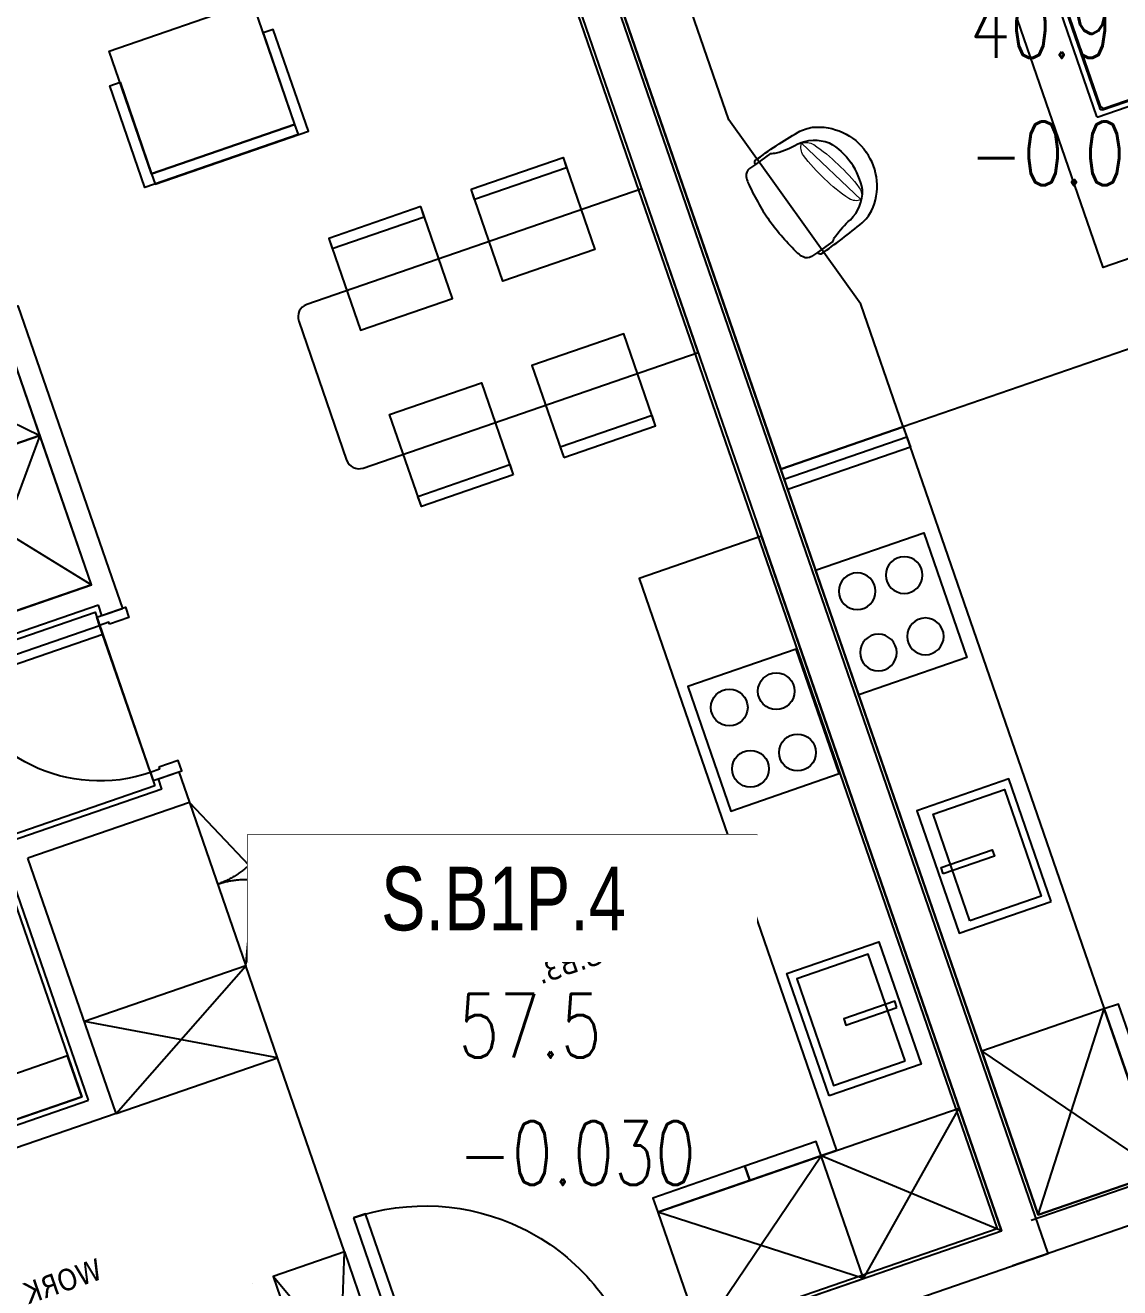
# Model space of a CAD drawing. Header units: millimetres. Extents: x -361702973 to 361248309, y -356458554 to 356543577.
# Drawn here: x -90389 to -85325, y 39050 to 44891 of the extents above; entities that cross this region are included whole.
import ezdxf
from ezdxf.enums import TextEntityAlignment as Align
from ezdxf.xclip import XClip

# ---------------------------------------------------------------- set-up
doc = ezdxf.new("R2010")
doc.units = ezdxf.units.MM
doc.header["$LTSCALE"] = 100
doc.header["$MEASUREMENT"] = 0
doc.header["$XCLIPFRAME"] = 0
doc.set_wipeout_variables(frame=1)
doc.linetypes.add('ACAD_ISO03W100', pattern=[30, 12, -18])
doc.linetypes.add('SKYVILLA 3-F2$0$17-23F MEA_1BR (Type-2)$0$DOTX2', pattern=[12.7, 0, -12.7])
for name, color, linetype in [('1VinaPVC-Text', 9, 'Continuous'), ('A-_FURN----_E-_N', 251, 'Continuous'), ('A-_SANIEQPT_E-_N', 251, 'Continuous'), ('A-ANNO-ROOM', 50, 'Continuous'), ('A-WALL-FNSH', 11, 'Continuous'), ('dien tich thong thuy', 3, 'Continuous'), ('IDEA - dim', 251, 'Continuous'), ('KT-Net manh', 139, 'Continuous'), ('KT-Tuong', 1, 'Continuous')]:
    doc.layers.add(name, color=color, linetype=linetype)
for name, color, linetype, lineweight in [('A- NOI THAT', 3, 'Continuous', 9), ('KT-Chuviet', 255, 'Continuous', 15), ('KT-Net thay', 7, 'Continuous', 15), ('KT-Net truc', 18, 'Continuous', 15)]:
    doc.layers.add(name, color=color, linetype=linetype, lineweight=lineweight)
doc.styles.add('220126_HDN_HBA typical plan$0$211210_HDN_HBA_TYPICAL PLAN CORE OPT 1$0$HBA-Text', font='GOTHIC.TTF')
doc.styles.add('font unicode ccu', font='arial.ttf')
doc.styles.add('ROMANS', font='ROMANS.SHX')
doc.styles.add('Tahoma', font='tahoma.ttf')

# ---------------------------------------------------------------- blocks, each defined once
blk = doc.blocks.new('17-23F MEA_1BR (Type-2)$0$1X-LAMP1')
at = {"color": 0, "linetype": 'ByBlock', "lineweight": -2}
for p, q in [((0.03333333350902346, -0.0577350272233404), (-0.5900208757140597, 1.021946134262932)), ((0.03333333350902346, -0.0577350272233404), (-0.5900208757140597, 1.021946134262932)), ((0.03333333350902346, 0.0577350272233404), (-0.5900208757141566, -1.021946134263029)), ((0.03333333350902346, 0.0577350272233404), (-0.5900208757141566, -1.021946134263029)), ((-0.06666666701804692, 0), (1.180041751428119, 0)), ((-0.06666666701804692, 0), (1.180041751428119, 0))]:
    blk.add_line(p, q, dxfattribs=at)
at = {"color": 0, "linetype": 'ByBlock', "lineweight": -2, "const_width": 0.03333333333333333}
for points in [[(-0.4809644977131393, 0.8330549466758385), (-0.5824066106765531, 1.00875784035549)], [(-0.4809644977131393, 0.8330549466758385), (-0.5824066106765531, 1.00875784035549)], [(0.9619289954262786, 0), (1.164813221353009, 0)], [(0.9619289954262786, 0), (1.164813221353009, 0)], [(-0.4809644977130423, -0.8330549466761296), (-0.5824066106764562, -1.008757840355781)], [(-0.4809644977130423, -0.8330549466761296), (-0.5824066106764562, -1.008757840355781)]]:
    blk.add_lwpolyline(points, dxfattribs=at)
at = {"color": 0, "linetype": 'ByBlock', "lineweight": -2}
for radius in [1, 0.8666666666666667, 0.8666666666666667, 0.3666666666666667, 0.3666666666666667]:
    blk.add_circle((0, 0), radius, dxfattribs=at)
blk = doc.blocks.new('17-23F MEA_1BR (Type-2)$0$IFF-TABLE LAMP')
blk.add_line((40.000000018219, 192.484417756903), (40.0000000197324, 207.484417756903))
at = {"ltscale": 10}
blk.add_lwpolyline([(1.900480128824711e-08, 299.9922088806343), (3.800960257649422e-08, 99.99220888063428)], dxfattribs=at)
blk.add_lwpolyline([(1.827720552682877e-08, 192.4844177606865), (1.967418938875198e-08, 207.4844177607156), (260.0000000197906, 207.4844177360355), (260.0000000183354, 192.4844177360355)], close=True)
blk.add_circle((240.0000000190921, 199.9844177378982), 150.3620897276269)
at = {"layer": 'A- NOI THAT'}
blk.add_line((220.0000000182772, 192.4844177397608), (220.0000000196742, 207.4844177397899), dxfattribs=at)
at = {"ltscale": 10, "xscale": 150.0000000000582, "yscale": 150.0000000000582, "zscale": 1068.863950547171, "rotation": 359.9999999945528}
blk.add_blockref('17-23F MEA_1BR (Type-2)$0$1X-LAMP1', (240.0000000190921, 199.9844177378982), dxfattribs=at)
blk = doc.blocks.new('bk')
at = {"layer": 'IDEA - dim'}
blk.add_lwpolyline([(-0.0002675037831068039, -1377.500088232278), (49.99973246827722, -1377.500088232278), (49.99973246827722, 1812.499911767722), (-0.0002675037831068039, 1812.499911767722), (-0.02712895162403584, 1577.500073593284), (0.0002675037831068039, 1377.500088232337)], close=True, dxfattribs=at)
blk.add_lwpolyline([(49.99973249621689, -1337.500088473607), (64.9997324962169, -1337.500088473607), (64.99942849576473, 1783.275878090877), (49.99942846782506, 1783.275878090877)], dxfattribs=at)
for centre in [(339.9996877703816, 1487.597338693915), (339.9996877703816, -1052.500088209519)]:
    blk.add_circle(centre, 225, dxfattribs=at)
blk.add_blockref('17-23F MEA_1BR (Type-2)$0$IFF-TABLE LAMP', (99.99968774989247, 1287.612920955988), dxfattribs=at)
at = {"layer": 'IDEA - dim', "xscale": -1, "rotation": 180}
blk.add_blockref('17-23F MEA_1BR (Type-2)$0$IFF-TABLE LAMP', (99.99968774989247, -852.5156704715919), dxfattribs=at)
blk.add_wipeout([(2294.9927706439044, 1812.499911767722), (688.0012429019376, 1812.4999117677266), (688.0012429019379, -1377.5000882322693), (2294.992770643901, -1377.5000882322781)]).dxf.layer = 'IDEA - dim'
at = {"layer": 'IDEA - dim'}
blk.add_lwpolyline([(688.0012429021299, -1377.500088232162), (2294.992770643905, -1377.500088232162), (2294.992770643905, 1812.499911767722), (688.0012429021299, 1812.499911767722)], close=True, dxfattribs=at)
blk.add_wipeout([(2089.9927706438775, 1147.4999117677091), (2091.9910419872776, 1147.083241522198), (2093.528304549841, 1146.0354456736611), (2094.706365021883, 1144.167853025652), (2094.992770643896, 1142.4999117677187), (2094.9927706439044, -707.5000882322773), (2094.589172713081, -709.4681044970649), (2093.528304549837, -711.035622138211), (2091.9009560955064, -712.1216494708956), (2089.992770643904, -712.5000882322781), (64.9927706439039, -712.5000882322777), (64.99277064390344, -701.0793375772756), (64.99277064390344, -697.9310051431256), (64.9927706439039, -687.500088232277), (64.9927706439039, -680.5649314507604), (64.9927706439039, -670.3520584522034), (64.9927706439039, -662.5000882322773), (64.9927706439039, 1109.4022618851604), (64.99277064390344, 1116.6055294068224), (64.9927706439039, 1122.4999117677226), (64.9927706439039, 1128.4480348523368), (64.99277064390344, 1131.378109884231), (64.99277064390344, 1135.8747761278257), (64.9927706439039, 1141.999817293764), (64.9927706439039, 1147.4999117677226)]).dxf.layer = 'IDEA - dim'
for p, q in [((64.9927706439048, 1122.499911767722), (2059.992770643905, 1122.499911767722)), ((2069.992770643905, 1112.499911767722), (2069.992770643905, -677.5000882322784)), ((2059.992770643905, -687.5000882322784), (64.9927706439048, -687.5000882322784))]:
    blk.add_line(p, q, dxfattribs=at)
for points in [[(64.9927706439048, 1147.499911767722), (64.9927706439048, -712.5000882322784), (2089.992770643905, -712.5000882322784, 0.414213562373095), (2094.992770643905, -707.5000882322784), (2094.992770643905, 1142.499911767722, 0.414213562373095), (2089.992770643905, 1147.499911767722)], [(2064.992770643905, 1097.499911767722), (2064.992770643905, -662.5000882322784, -0.414213562373095), (2044.992770643905, -682.5000882322784), (84.9927706439048, -682.5000882322784, -0.414213562373095), (64.9927706439048, -662.5000882322784), (64.9927706439048, 1097.499911767722, -0.414213562373095), (84.9927706439048, 1117.499911767722), (2044.992770643905, 1117.499911767722, -0.414213562373095)]]:
    blk.add_lwpolyline(points, format="xyb", close=True, dxfattribs=at)
blk.add_lwpolyline([(953.7718744687736, 1117.499911767722), (666.7421166915447, -682.5000882322784), (953.7718744687736, -682.5000882322784), (953.7718744687736, 1117.499911767722)], dxfattribs=at)
for points in [[(130.5189307499677, 1020.231518037966, 0.0322267518500584), (117.5159490872175, 280.8010041856323, 0.6954102038374376), (134.8152468968183, 263.1623008393799, -0.06819172719823166), (318.2687705401331, 282.2858964790939)], [(328.4593590069562, 994.6956141073024, -0.1947777689282308), (148.3541835118085, 1037.328105219058, 0.695410203837745), (130.5189307499677, 1020.231518037966, -0.06869920635669718), (143.8733113575727, 927.151387460879)], [(537.5575337726623, 578.9210044868523, -0.02440708241230374), (574.8644917774945, 1003.142975099734, 0.682043984117207), (557.806493120268, 1020.778861292056, -0.01911888479107355), (351.0600977707654, 998.8431818563258)], [(359.6018241010606, 327.3320662273909, 0.03738852551350155), (362.1997381653637, 794.6251031684806, -0.6954102038374376), (375.8936223126948, 809.2183097908855, 0.212902074484743), (666.1287974137813, 818.2535849704291, -0.682043984117207), (680.682247037068, 804.7193091672962, 0.003833100174621584), (664.060634912923, 387.5748876007856)], [(537.5575337726623, 578.9210044868523, 0.03780406069757473), (560.3477269653231, 279.5233349141199, -0.682043984117207), (543.2897283080965, 261.8874487217981, 0.0153884113997309), (377.4013947639614, 275.936111175688, 0.0153884113997309)], [(662.7616236191243, 455.9914424225572, 0.1283367273639134), (681.1566764432937, 297.7767282337882, -0.682043984117207), (667.6581487227231, 283.1901158848777, 0.01651551347398293), (473.3836847953498, 299.4327982485411)], [(453.8603144548833, 302.6394694916089, 0.2943066146886709), (365.752360695973, 260.9987377833459, -0.695410203837745), (351.0036096442491, 274.5249526196276, 0.06869920635669718), (360.1544475667179, 350.1409014732926)], [(351.6931289527565, 277.1956480066874, 0.001401209682945915), (336.543332958594, 277.8231281575281)], [(130.5189307499677, -585.2316945025232, -0.0322267518500584), (117.5159490872175, 154.1988193498109, -0.6954102038374376), (134.8152468968183, 171.8375226960634, 0.06819172719823166), (318.2687705401331, 152.7139270563493)], [(351.6931289527565, 157.8041755287559, -0.001401209682945915), (336.543332958594, 157.1766953779152)], [(453.8603144548833, 132.3603540438344, -0.2943066146886709), (365.752360695973, 174.0010857520974, 0.695410203837745), (351.0036096442491, 160.4748709158157, -0.06869920635669718), (360.1544475685805, 84.85892206215067)], [(537.5575337726623, -143.921180951409, -0.03780406069757473), (560.3477269653231, 155.4764886213234, 0.682043984117207), (543.2897283080965, 173.1123748136451, -0.0153884113997309), (377.4013947639614, 159.0637123597553, -0.0153884113997309)], [(662.7616236191243, -20.99161888711387, -0.1283367273639134), (681.1566764432937, 137.2230953016551, 0.682043984117207), (667.6581487227231, 151.8097076505655, -0.01651551347398293), (473.3836847953498, 135.5670252869022)], [(359.6018241010606, 107.6677573080524, -0.03738852551350155), (362.1997381653637, -359.6252796330373, 0.6954102038374376), (375.8936223126948, -374.2184862554423, -0.212902074484743), (666.1287974137813, -383.2537614349858, 0.682043984117207), (680.682247037068, -369.7194856318529, -0.003833100174621584), (664.060634912923, 47.4249359346577)], [(537.5575337726623, -143.921180951409, 0.02440708241230374), (574.8644917774945, -568.1431515642907, -0.682043984117207), (557.806493120268, -585.7790377566125, 0.01911888479107355), (351.0600977707654, -563.8433583208825)], [(328.4593590069562, -559.6957905718591, 0.1947777689282308), (148.3541835118085, -602.3282816836145, -0.695410203837745), (130.5189307499677, -585.2316945025232, 0.06869920635669718), (143.8733113575727, -492.1515639254358)]]:
    blk.add_lwpolyline(points, format="xyb", dxfattribs=at)
for centre, radius, start, end in [((2059.992770643905, 1112.499911767722), 10, 0, 90), ((-1855.893261833116, 412.1197588521754), 2090.50573884574, 9.449345545667013, 17.06146431403828), ((332.4132648278028, 949.5874807912624), 44.79447967226619, 89.52383022854765, 188.1184555516923), ((359.1095205117017, 926.2340710241115), 73.05392663059416, 96.32596095485857, 166.521431934691), ((327.8923669625074, 957.256370790652), 37.44353618289027, 82.49582310884288, 89.13236035296606), ((2378.285411672667, 392.4501631337916), 1926.589560454453, 161.7731380905047, 168.2986577211647), ((293.389007082209, 941.4593048116076), 118.9285875093396, 227.918371660803, 277.1736100548109), ((-292.2060054279864, 496.0503682396375), 729.9684376083363, 347.776876654984, 24.55315643301806), ((1225.348830725998, 478.9245533357025), 649.21508015164, 149.2584259575628, 194.8124501654718), ((484.2919548079371, 602.2568904169602), 176.3869226037691, 357.8390457640604, 7.866675228716556), ((448.8585773725063, 520.9046236272552), 216.5311150494259, 327.0324244446084, 2.612978378356665), ((602.2806173525751, 457.1927433388191), 61.04320968946892, 297.5596185857169, 351.5320563729027), ((216.5345083046705, 194.2081220292603), 118.9285875093396, 63.63493232034747, 137.0816283558015), ((317.8965000156313, 327.0788292225916), 44.79447967226619, 171.8815444483077, 270.4761697714524), ((344.5927556995302, 350.4322389897425), 73.05392663059416, 193.478568065309, 263.6740390451414), ((457.8234593626112, 339.1117546694586), 36.68697397074765, 173.4173087237131, 272.2454878465561), ((478.6044039670378, 358.3762840105919), 59.17423787444497, 194.7429581683624, 264.9384292148029), ((216.5345083046705, 240.791701506183), 118.9285875093396, 222.9183716441985, 296.3650676796526), ((317.8965000156313, 107.9209943128517), 44.79447967226619, 89.52383022854765, 188.1184555516923), ((344.5927556995302, 84.56758454570081), 73.05392663059416, 96.32596095485857, 166.521431934691), ((457.8234593626112, 95.88806886598468), 36.68697397074765, 87.75451215344394, 186.5826912762869), ((478.6044039670378, 76.62353952485137), 59.17423787444497, 95.06157078519713, 165.2570418316376), ((1225.348830725998, -43.92472980025923), 649.21508015164, 165.1875498345282, 210.7415740424371), ((-292.2060054279864, -61.05054470419418), 729.9684376083363, 335.446843566982, 12.22312334501602), ((602.2806173525751, -22.19291980337584), 61.04320968946892, 8.46794362709735, 62.44038141428312), ((448.8585773725063, -85.90480009181192), 216.5311150494259, 357.3870216216433, 32.96757555539167), ((484.2919548079371, -167.2570668815169), 176.3869226037691, 352.1333247712835, 2.160954235939574), ((-1855.893261833116, 22.88006468326785), 2090.50573884574, 342.9385356859617, 350.550654454333), ((2378.285411672667, 42.54966040165164), 1926.589560454453, 191.7013422788353, 198.2268619094953), ((293.389007082209, -506.4594812761643), 118.9285875093396, 82.82638994518913, 132.081628339197), ((332.4132648278028, -514.5876572558191), 44.79447967226619, 171.8815444483077, 270.4761697714524), ((359.1095205117017, -491.2342474886682), 73.05392663059416, 193.478568065309, 263.6740390451414), ((327.8923669625074, -522.2565472552087), 37.44353618289027, 270.8676396470339, 277.5041768911571), ((2059.992770643905, -677.5000882322784), 10, 270, 0)]:
    blk.add_arc(centre, radius, start, end, dxfattribs=at)
blk = doc.blocks.new('*U147')
at = {"ltscale": 5}
blk.add_lwpolyline([(305, -530), (305, -1.13686837721616e-13), (-305, 0), (-305, -530)], close=True, dxfattribs=at)
for centre in [(-150, -150), (150, -150.0000000000001), (-150, -380), (150, -380)]:
    blk.add_circle(centre, 85, dxfattribs=at)
blk = doc.blocks.new('*U148')
at = {"ltscale": 5}
for points in [[(-300, -450), (300, -450), (300, 0), (-300, 0)], [(-15, -20), (15, -20), (15, -270), (-15, -270)], [(-261, -65), (261, -65), (261, -415), (-261, -415)]]:
    blk.add_lwpolyline(points, close=True, dxfattribs=at)
blk = doc.blocks.new('SKYVILLA 3-F2$0$17-23F MEA_1BR (Type-2)$0$LC725X700')
at = {"linetype": 'SKYVILLA 3-F2$0$17-23F MEA_1BR (Type-2)$0$DOTX2'}
blk.add_wipeout([(-329.20857255398005, 128.5645001668454), (-334.2245521306031, 129.26215030932508), (-339.89530097965326, 131.5417837476416), (-344.79364018798515, 135.28634096913447), (-347.82351372642734, 139.06634735810803), (-349.23150877941225, 141.61240036999516), (-349.61655128873826, 169.77591467076854), (-349.72852495235566, 212.72405177168548), (-349.1561350775155, 261.67997752988595), (-347.69072592780867, 314.8061003665207), (-345.0855721182015, 372.81562358149677), (-342.544110737741, 414.80194563286204), (-338.13726942279027, 465.02011369307), (-329.63293918434647, 501.49654842681775), (-316.77454489858064, 536.2342969251185), (-292.9598737674096, 575.7165818394278), (-273.66116191363835, 600.2618389864219), (-247.91144219916896, 627.2464977576165), (-215.89339867590752, 654.1242089157604), (-180.67445450551168, 677.2543463991606), (-155.19068662042264, 690.5896267177595), (-126.13042591042176, 702.8052026018704), (-72.22658312869316, 718.0513448768179), (-29.92357276272378, 723.9144001932436), (2.9103830456733704e-11, 724.9999999999854), (33.625624178515864, 723.5728183392057), (65.55440985447785, 719.2557832245802), (103.7628667238605, 710.1388726710429), (142.4099128996313, 696.186351260083), (169.77451466220373, 683.0960188488825), (212.1898601953726, 656.5980412062636), (240.03365024256345, 634.1651681908843), (273.9408329308935, 599.545123918535), (300.0356082161161, 564.9930578262865), (312.39088808736415, 545.0013043080689), (324.8370892388193, 515.1470517472335), (332.2716066313442, 490.9312822305801), (337.2932158916374, 468.0171532656532), (339.199745322956, 455.8579605907289), (342.6692504865641, 407.9843941243889), (344.759483454749, 372.8370049029036), (346.58817977613944, 334.76250027591595), (347.89857910324645, 298.8487837667344), (349.1282923014951, 243.71554549681605), (349.4308251121838, 199.72261204590905), (349.3007066360733, 170.6986023447971), (348.90713248490647, 141.60205363796558), (346.5994959351374, 137.75192190798407), (343.189878986057, 134.08388337241195), (338.5161125051818, 130.96800657335552), (333.7633519498486, 129.21766744722845), (330.643786208806, 128.67635896494903), (328.8843137752265, 128.56832908981596), (328.4935816753132, 85.09977185027674), (327.87845889995515, 77.68459562481439), (325.90614630113123, 69.63308428472374), (322.92311946344853, 62.57588599709561), (319.125602848173, 56.37358938640682), (313.51677157937957, 49.8281734300399), (307.36744008718233, 44.69269932800671), (300.48446710295684, 40.60906147886999), (289.64543875830714, 35.70718470281281), (280.79841195027984, 32.27938993522548), (273.88769531266007, 29.93993530757143), (267.5487804991135, 28.044269106467254), (253.722788905754, 25.253064251606702), (239.62565421065665, 22.801601491839392), (221.61845525997342, 19.852815152786206), (181.337293893288, 13.99302190580056), (132.77756318161846, 8.269766041179537), (95.7066983813711, 4.87827266145905), (44.54826131106529, 1.5776135550113395), (-9.31983463880897, 0.22817791800480336), (-62.2537695964711, 2.524596062488854), (-51.24567781224323, 1.9067451778100803), (-95.27347505239595, 4.821065734155127), (-142.4115997843037, 9.25609272212023), (-189.183664974189, 15.011280046179309), (-222.84172299160855, 19.995597521177842), (-255.40167513552296, 25.495329638171825), (-283.1280886404711, 33.01301643460465), (-300.80875762333744, 40.60906147886999), (-312.06995317807014, 48.172411585532245), (-321.1327565407846, 58.87601391026692), (-325.1830128954025, 66.7943995083915), (-327.40656700784166, 73.71147331979591), (-328.81787219570833, 85.09977185027674)], dxfattribs=at)
at = {"color": 251, "linetype": 'ByBlock', "lineweight": 5, "true_color": 0x636466}
blk.add_line((220.3552918270871, 531.5958836431964), (-271.4988140640125, 433.1982285997365), dxfattribs=at)
at = {"color": 0, "linetype": 'ByBlock', "lineweight": -2}
for points in [[(-329.2086583281343, 128.5748468989623, -0.283451554995944), (-349.2315087794414, 141.6124003700097, -0.02447139489988224), (-339.5241216174763, 455.8683073228458, -0.07882240082438097), (-312.7152643819427, 545.0116510401131, -0.2702044043972536), (0, 725, -0.2703701762830269)], [(328.8842820335558, 128.5645001668599, 0.283451554995944), (348.9071324848628, 141.6020536379656, 0.02447139489988224), (339.1997453228978, 455.8579605907435, 0.07882240082438097), (312.3908880873641, 545.0013043080689, 0.2699373523451659), (0, 725, 0.2703701762830269)], [(-330.1621452602049, 243.5917460632627, 0.05672445241523998), (-311.65090554575, 274.6802046659868, 0.04932282282785588), (-281.9319089231722, 408.0370610062382, -0.21221269650396), (-176.1367818103536, 572.707509554748, -0.1131663125640652), (0, 611.9221293181763)], [(329.8378547397515, 243.5917460632627, -0.05672445241523998), (311.3266150252966, 274.6802046659868, -0.04932282282785588), (281.6076184027188, 408.0370610062382, 0.21221269650396), (175.8124912899002, 572.707509554748, 0.112973591019298), (0, 611.9221293181763)], [(-329.2085725540092, 128.5645001668599), (-328.8178721957447, 85.09977185027674, 0.2840791517365884), (-300.8087576234248, 40.60906147886999, 0.04961714147745996), (-264.7823236373006, 27.20450006233295, 0.04038689887932552), (0, 0, 0.05404043549341667)], [(328.8843137752192, 128.5683290897869), (328.4935816752914, 85.09977185027674, -0.2840791517365884), (300.4844671029714, 40.60906147886999, -0.04961714147745996), (264.4580331168472, 27.20450006233295, -0.04032763858299612), (0, 0, -0.05404043549341667)]]:
    blk.add_lwpolyline(points, format="xyb", dxfattribs=at)
at = {"color": 251, "linetype": 'ByBlock', "lineweight": 5, "true_color": 0x636466}
blk.add_lwpolyline([(220.3552918270943, 531.5958836431964, -0.2288388626395793), (171.5240227929753, 474.8293897758704, -0.04270394762528701), (-13.76404251324129, 423.3745634145453, -0.04270394762528701), (-204.5870028848658, 399.5866653186968, -0.2288388626395793), (-271.4988140640125, 433.1982285997365, -0.2288388626395793), (-222.6675450299153, 489.9647224670625, -0.04270394762528701), (-37.37947972367692, 541.4195488283876, -0.04270394762528701), (153.4434806479258, 565.2074469242361, -0.2288388626395793)], format="xyb", close=True, dxfattribs=at)
at = {"color": 0, "linetype": 'ByBlock', "lineweight": -2}
for points in [[(-330.1621452602049, 243.5917460632627), (-329.2085725540092, 128.5645001668599)], [(329.8378547397515, 243.5917460632627), (328.8842820335558, 128.5645001668599)]]:
    blk.add_lwpolyline(points, dxfattribs=at)
blk = doc.blocks.new('stdo')
at = {"layer": 'A-_FURN----_E-_N', "linetype": 'Continuous'}
for points in [[(3535.000000000007, -10165), (3465, -10165), (3464.999999999993, -9715), (3534.999999999985, -9715)], [(4135.000000000015, -10515.00000000001), (3534.999999999964, -10514.99999999999), (3534.999999999985, -9715), (4135.000000000015, -9715)]]:
    blk.add_lwpolyline(points, close=True, dxfattribs=at)
at = {"layer": 'A-WALL-FNSH', "color": 5}
blk.add_line((4134.999999999978, -6914.999999999942), (3535, -6914.999999999971), dxfattribs=at)
at = {"layer": 'IDEA - dim'}
blk.add_line((3535.000000000015, -6864.999999999884), (4134.999999999978, -6864.999999999869), dxfattribs=at)
for points in [[(3535.000000000015, -6864.999999999884), (3534.999999999985, -9715)], [(3534.999999999985, -9715), (4135.000000000015, -9715)]]:
    blk.add_lwpolyline(points, dxfattribs=at)
blk.add_lwpolyline([(4134.999999999978, -6864.999999999869), (3535.000000000015, -6864.999999999884), (3534.999999999985, -6964.999999999898), (4134.999999999956, -6964.999999999884)], close=True, dxfattribs=at)
at = {"layer": 'KT-Net manh', "linetype": 'ACAD_ISO03W100', "ltscale": 4}
for p, q in [((2400.000000003092, -6864.99999999674), (3535.000000000015, -6864.999999999884)), ((4135.000000000015, -10515.00000000001), (3534.999999999985, -9715)), ((4135.000000000015, -9715), (3534.999999999964, -10514.99999999999))]:
    blk.add_line(p, q, dxfattribs=at)
at = {"layer": 'KT-Tuong'}
for points in [[(3434.999999999978, -10530.00000000001), (4174.998918157566, -10529.99999999998)], [(3434.999999999942, -10699.99999999997), (4324.99891828074, -10699.99999999999)]]:
    blk.add_lwpolyline(points, dxfattribs=at)
at = {"layer": 'A-_SANIEQPT_E-_N', "linetype": 'Continuous', "rotation": 90}
blk.add_blockref('*U147', (3604.999999999993, -7664.999999999884), dxfattribs=at)
at = {"layer": 'A-_SANIEQPT_E-_N', "linetype": 'Continuous', "extrusion": (-3.308722450212106e-24, 1.469367938527857e-39, -1), "zscale": -1.000000000000001, "rotation": 90}
blk.add_blockref('*U148', (-4054.999999999942, -8864.999999999825), dxfattribs=at)
at = {"layer": 'IDEA - dim'}
blk.add_blockref('bk', (125.0002675037686, -5092.499911634368), dxfattribs=at)
at = {"layer": 'IDEA - dim', "extrusion": (0, 0, -1), "xscale": 0.7575757575757568, "yscale": 0.7575757575757568, "zscale": -0.7575757575757568, "rotation": 286.1656182710328}
blk.add_blockref('SKYVILLA 3-F2$0$17-23F MEA_1BR (Type-2)$0$LC725X700', (-3810.11246428451, -5760.619541377688), dxfattribs=at)
at = {"layer": 'IDEA - dim'}
blk.add_lwpolyline([(3535.000000000015, -6864.999999999884), (3534.999999999971, -6264.999999999884), (3834.999999999985, -5258.517209711543), (3834.999999998123, -3264.999999999884), (4134.999999998108, -3264.999999999884), (4134.999999999978, -6864.999999999869)], close=True, dxfattribs=at)
at = {"layer": 'KT-Net manh'}
blk.add_lwpolyline([(3434.999999999956, -10514.99999999997), (4135.000000000015, -10515.00000000001), (4134.999999999993, -1100), (4149.999999999956, -1100.000000000728)], dxfattribs=at)
blk = doc.blocks.new('d800')
blk.add_line((760, 70), (40, 70))
for points in [[(40, 790), (40, 70), (85, 70), (85, 790)], [(50, 25), (40, 25), (40, 70), (0, 70), (0, -70), (50, -70)], [(750, 25), (760, 25), (760, 70), (800, 70), (800, -70), (750, -70)]]:
    blk.add_lwpolyline(points, close=True)
blk.add_arc((40, 70), 720, 0, 90)
blk = doc.blocks.new('10')
at = {"layer": 'IDEA - dim'}
for p, q in [((-9429.999999998254, 30.0000000204891), (-8829.999999999185, -644.9999999795109)), ((-9430.000000000582, -644.9999999794818), (-8829.999999998734, 30.00000001676381)), ((-8829.999999999185, -644.9999999795109), (-8829.999999998734, 30.00000001676381)), ((-9430.000000000582, -644.9999999794818), (-8830.000000000582, -1444.999999979511)), ((-9430.000000001062, -1444.999999977648), (-8829.999999999185, -644.9999999795109)), ((-8529.999997237697, -2875.000003121793), (-9430.000000001848, -2875.000003671274)), ((-7580.000000004191, -3664.999999985128), (-7580.000000002779, -2874.999999981374)), ((-7580.000000002314, -2874.999999979482), (-7580.000000002779, -2874.999999981374)), ((-7580.000000002779, -2874.999999981374), (-7130.000000001397, -2874.999999983236)), ((-8529.999996856786, -3324.999999336898), (-8530.000003053327, -3325.000003028632)), ((-7580.000000003245, -3664.99999998507), (-7580.000000004191, -3664.999999985128))]:
    blk.add_line(p, q, dxfattribs=at)
for points in [[(-9429.9999999992, -569.9999999813735), (-9429.999999998254, 30.0000000204891), (-6029.999999998574, 30.00000001117587), (-6029.99999999904, -569.9999999888241), (-8830.000000000116, -569.9999999832362), (-8830.000000000582, -1444.999999979511), (-9430.000000001062, -1444.999999977648)], [(-8529.999997238148, -2875.000003153458), (-8529.999997237683, -3225.000003360212), (-9430.00000000278, -3225.000003671274), (-9430.00000000278, -2875.000003671274)], [(-6330.000000001848, -2874.999999983236), (-7130.000000001848, -2874.999999979511), (-7130.000000002314, -3664.999999983207)]]:
    blk.add_lwpolyline(points, dxfattribs=at)
blk.add_lwpolyline([(-4329.999999998574, 30.00000001120497), (-4329.999999999971, -1609.99999998507, -0.414213562373095), (-4389.999999999971, -1669.999999985099), (-5070.000000000451, -1669.999999985099, -0.414213562373095), (-5130.000000000437, -1609.99999998507), (-5129.999999998108, 30.00000001117587)], format="xyb", close=True, dxfattribs=at)
for points in [[(-5386.365906125837, -716.6291622501158), (-5386.365906126768, -266.6291622500867), (-4936.365906125837, -266.6291622501158), (-4936.36590612444, -716.629162253812)], [(-5386.365906125837, -716.6291622501158), (-5386.365906126768, -266.6291622500867), (-5336.365906125837, -266.6291622500867), (-5336.365906125837, -716.6291622519493)], [(-4073.634093874585, -716.6291622501158), (-4073.634093873654, -266.6291622500867), (-4523.634093874585, -266.6291622501158), (-4523.634093875982, -716.629162253812)], [(-4073.634093874585, -716.6291622501158), (-4073.634093873654, -266.6291622500867), (-4123.634093874585, -266.6291622500867), (-4123.634093874585, -716.6291622519493)], [(-9430.000000000582, -644.9999999794818), (-8829.999999999185, -644.9999999795109), (-8830.000000000582, -1444.999999979511), (-9430.000000001062, -1444.999999977648)], [(-8829.999999999185, -644.9999999795109), (-8760.000000000116, -644.9999999832362), (-8759.9999999992, -994.9999999813735), (-8830.000000000597, -994.9999999832362)], [(-5386.365906122577, -963.3708926141262), (-5386.365906123974, -1413.370892612264), (-4936.365906124454, -1413.370892614126), (-4936.365906123043, -963.3708926140971)], [(-5386.365906122577, -963.3708926141262), (-5386.365906123974, -1413.370892612264), (-5336.36590612492, -1413.370892614126), (-5336.365906123043, -963.3708926122636)], [(-4073.634093875036, -963.3708926178515), (-4073.634093876914, -1413.370892614126), (-4523.634093875517, -1413.370892614126), (-4523.634093875502, -963.3708926159889)], [(-4073.634093875036, -963.3708926178515), (-4073.634093876914, -1413.370892614126), (-4123.634093875968, -1413.370892614126), (-4123.634093874585, -963.3708926159889)], [(-8830.000000000597, -994.9999999832362), (-8759.9999999992, -994.9999999813735), (-8760.000000000116, -1444.999999983236), (-8830.000000000582, -1444.999999979511)], [(-3075.738865849082, -1390.677188729838), (-3523.743899913039, -1390.677188729867), (-3523.743899913956, -2090.677188729838), (-3573.743899913956, -2090.677188729838), (-3573.743899912559, -1340.677188729867), (-3075.738865847685, -1340.677188729867)], [(-3075.738865849082, -2090.67718873173), (-3523.743899913956, -2090.677188729838), (-3523.743899913039, -1390.677188729867), (-3573.743899914421, -1390.677188727976), (-3573.743899914421, -2140.677188729838), (-3075.738865848616, -2140.677188731701)], [(-3523.743899913956, -2090.677188729838), (-2923.743899914421, -2090.677188731701), (-2923.743899913025, -1390.677188728005), (-3523.743899913039, -1390.677188729867)], [(-8395.000000000931, -2784.999999990716), (-9415.000000001863, -2784.999999990687), (-9415.000000001397, -2724.999999990687), (-8395.000000000931, -2724.999999988824)], [(-4500.000000001848, -3574.99999998507), (-5230.000000002779, -3574.99999998507), (-5230.000000001848, -2974.99999998507), (-4500.000000001848, -2974.999999986932), (-4500.000000001848, -3574.99999998507)], [(-3900.000000001848, -3574.999999985099), (-4500.000000001848, -3574.99999998507), (-4500.000000001848, -2974.999999986932), (-3900.000000001382, -2974.99999998507), (-3900.000000001848, -3574.999999985099)], [(-6205.000000002314, -2999.999999986961), (-6205.000000004176, -3789.999999986932), (-7455.000000002779, -3789.999999986961), (-7455.000000006039, -5689.999999983236), (-5355.000000005573, -5689.999999988824), (-5355.000000001382, -2999.999999983236)], [(-7455.000000004642, -4690.000000445172), (-7455.000000002779, -3789.999999986961), (-7255.000000003245, -3789.999999986932), (-7255.000000003711, -4690.000000445172)]]:
    blk.add_lwpolyline(points, close=True, dxfattribs=at)
blk.add_arc((-9414.999999999229, -2784.999999984313), 1019.999999997356, 0, 90, dxfattribs=at)
at = {"layer": 'KT-Net manh', "linetype": 'ACAD_ISO03W100', "ltscale": 4}
for p, q in [((-7130.000000001848, -2874.999999979511), (-6765.673725123037, -2709.874697761581)), ((-6330.000000001848, -2874.999999983236), (-6694.326274879728, -2709.874697761581)), ((-9430.00000000278, -3225.000003671274), (-8529.999997238148, -2875.000003153458)), ((-9430.000000001848, -2875.000003671274), (-8529.999997237683, -3225.000003360212)), ((-8529.999997237697, -2875.000003121793), (-7580.000000002794, -2875.000003123656)), ((-7580.000000002779, -2874.999999981374), (-7130.000000002314, -3664.999999983207)), ((-7580.000000004191, -3664.999999985128), (-7130.000000001848, -2874.999999979511)), ((-4500.000000001848, -3574.99999998507), (-5230.000000001848, -2974.99999998507)), ((-4500.000000001848, -2974.999999986932), (-5230.000000002779, -3574.99999998507)), ((-3900.000000001848, -3574.999999985099), (-4500.000000001848, -2974.999999986932))]:
    blk.add_line(p, q, dxfattribs=at)
for centre, start, end in [((-7130.000000001848, -2874.999999979511), 0, 24.38168205807632), ((-6330.000000001848, -2874.999999983236), 155.6183179434425, 180)]:
    blk.add_arc(centre, 400, start, end, dxfattribs=at)
at = {"layer": 'KT-Tuong'}
for p, q in [((-6180.000000001382, -2974.999999983236), (-6180.000000000917, -2874.999999979511)), ((-5379.999999999985, -2974.99999998507), (-5380.000000001848, -2874.999999983207)), ((-6230.000000001382, -2974.999999983236), (-6180.000000002314, -2974.999999983236)), ((-6230.000000001382, -2974.999999983236), (-6230.000000002779, -3764.999999988824)), ((-5380.000000001848, -2974.999999983236), (-5330.000000001382, -2974.99999998507)), ((-5330.000000001382, -2974.99999998507), (-5330.000000001848, -3764.999999990658)), ((-7580.000000004191, -3664.999999985128), (-7580.000000004176, -5474.999999983207)), ((-7580.000000003245, -3664.99999998507), (-6330.000000001848, -3664.99999998507)), ((-7480.00000000697, -5714.999999985099), (-7480.000000003245, -3764.99999998507)), ((-7480.000000002314, -3764.999999985099), (-6230.000000002779, -3764.999999988824))]:
    blk.add_line(p, q, dxfattribs=at)
for points in [[(-9600.000000000291, 200.0000000006112), (-2999.999999997657, 200.0000000037253)], [(-9600.000000000306, -1344.999999977677), (-9600.000000000291, 200.0000000006112), (-9500.000000000291, 200.0000000006112)], [(-2999.999999997177, 30.00000000372529), (-9430.000000001048, 30.00000000064028)], [(-9430.000000001062, -1444.999999977648), (-9430.000000001048, 30.00000002363231)], [(-6180.000000000917, -2874.999999979511), (-6330.000000001848, -2874.999999983236), (-6330.000000001848, -3664.99999998507)], [(-5230.000000002794, -2874.999999983236), (-5380.000000001848, -2874.999999983207)], [(-5230.000000001848, -2974.99999998507), (-3900.000000001382, -2974.99999998507), (-3900.000000002314, -2874.999999986961), (-5230.000000002794, -2874.999999983236)], [(-5230.000000001848, -2974.99999998507), (-5230.000000002779, -3764.999999988824)]]:
    blk.add_lwpolyline(points, dxfattribs=at)
at = {"layer": 'IDEA - dim', "extrusion": (0, 0, -1), "zscale": -0.9999999999999998, "rotation": 180.0000000000768}
blk.add_blockref('*U147', (6879.999999998719, -519.9999999869324), dxfattribs=at)
at = {"layer": 'IDEA - dim'}
for name, p, rotation in [('*U148', (-8279.999999999185, -69.9999999832362), 359.9999999999232), ('d800', (-5380.000000001848, -2929.999999983207), 179.9999999999232)]:
    blk.add_blockref(name, p, dxfattribs=dict(at, rotation=rotation))
at = {"layer": '1VinaPVC-Text', "style": 'Tahoma'}
for s, p in [('KITCHS.B3.', (-7656.978974390528, -951.6046332009137)), ('WORK', (-8282.1892109271, -3966.135178057448))]:
    blk.add_text(s, height=100, rotation=270.0000000266804, dxfattribs=at).set_placement(p)
blk = doc.blocks.new('A$C418F5BC8')
at = {"layer": 'A-ANNO-ROOM', "insert": (648.1133449638728, 1090.790118377889), "char_height": 600, "attachment_point": 2, "rotation": 50.44882673977027, "style": '220126_HDN_HBA typical plan$0$211210_HDN_HBA_TYPICAL PLAN CORE OPT 1$0$HBA-Text'}
blk.add_mtext_dynamic_manual_height_columns('SL-S', width=722857412.8743668, gutter_width=9765.624999999996, heights=[0], dxfattribs=at)
blk = doc.blocks.new('A$C1AAC5519')
at = {"layer": 'A-ANNO-ROOM', "insert": (772.955269176513, 1216.574747113511), "char_height": 600, "attachment_point": 2, "rotation": 50.44882673977027, "style": '220126_HDN_HBA typical plan$0$211210_HDN_HBA_TYPICAL PLAN CORE OPT 1$0$HBA-Text'}
blk.add_mtext_dynamic_manual_height_columns('1-BR', width=722857412.8743668, gutter_width=9765.624999999996, heights=[0], dxfattribs=at)
blk = doc.blocks.new('A$C2A6C5140')
at = {"layer": 'A-ANNO-ROOM', "insert": (731.4497625969816, 1190.0169191678, 0.0003277973379295924), "char_height": 600, "attachment_point": 2, "rotation": 50.44882673977027, "style": '220126_HDN_HBA typical plan$0$211210_HDN_HBA_TYPICAL PLAN CORE OPT 1$0$HBA-Text'}
blk.add_mtext_dynamic_manual_height_columns('2-BR', width=722857412.8743668, gutter_width=9765.624999999996, heights=[0], dxfattribs=at)
blk = doc.blocks.new('A$C5388591E')
at = {"layer": 'A-ANNO-ROOM', "insert": (894.3001998505497, 842.1987865094561, 0.0004622000541105721), "char_height": 600, "attachment_point": 2, "rotation": 1.4064704596368105, "style": '220126_HDN_HBA typical plan$0$211210_HDN_HBA_TYPICAL PLAN CORE OPT 1$0$HBA-Text'}
blk.add_mtext_dynamic_manual_height_columns('3-BR', width=722857412.8743668, gutter_width=9765.624999999996, heights=[0], dxfattribs=at)
blk = doc.blocks.new('A$C21AF0CCA')
at = {"layer": 'A-ANNO-ROOM', "insert": (1197.56892258345, 814.6835720778872), "char_height": 600, "attachment_point": 2, "rotation": 0.10542954816276216, "style": '220126_HDN_HBA typical plan$0$211210_HDN_HBA_TYPICAL PLAN CORE OPT 1$0$HBA-Text'}
blk.add_mtext_dynamic_manual_height_columns('1-BR+', width=722857412.8743668, gutter_width=9765.624999999996, heights=[0], dxfattribs=at)
blk = doc.blocks.new('TAG CAO DO SAN')
at = {"layer": 'KT-Net thay', "flags": 128}
blk.add_lwpolyline([(1526701.778855525, -266095.2298759429), (1526701.778855525, -266566.6584041911), (1527644.63591202, -266566.6584041911), (1527644.63591202, -266095.2298759429)], close=True, dxfattribs=at)
blk.add_wipeout([(1526701.778855525, -266095.2298759429), (1527644.6359120198, -266095.2298759429), (1527644.6359120198, -266566.65840419114), (1526701.778855525, -266566.65840419114)]).dxf.layer = 'KT-Net thay'
for points in [[(1526701.778855525, -266330.9441400666), (1527644.63591202, -266330.9441400666)], [(1526701.778855525, -266566.6584041911), (1527644.63591202, -266566.6584041911)]]:
    blk.add_lwpolyline(points, dxfattribs=at)
at = {"layer": 'KT-Chuviet', "color": 31, "style": 'ROMANS', "width": 0.75}
blk.add_text('DTTT:', height=117.8571320618522, dxfattribs=at).set_placement((1526748.92170835, -266507.8139601254))
at = {"layer": 'KT-Chuviet', "color": 31, "style": 'font unicode ccu', "width": 0.75}
blk.add_attdef('TÊNPHÒNG', text='', height=117.85713, dxfattribs=at).set_placement((1527175.308820772, -266213.4467624734), align=Align.MIDDLE_CENTER)
at = {"layer": 'KT-Chuviet', "color": 31, "ltscale": 15, "style": 'ROMANS', "width": 0.75, "flags": 8}
blk.add_attdef('CAO-DO', (1527091.943339912, -266507.7298381611), '', height=117.8571320618522, dxfattribs=at)

msp = doc.modelspace()

# ---------------------------------------------------------------- block references
at = {"layer": 'IDEA - dim', "xscale": -1, "rotation": 19.04713825938466}
msp.add_blockref('stdo', (-85225.40154624952, 50676.42330364986, -5.460117087949517e-05), dxfattribs=at)

# ---------------------------------------------------------------- next in the draw order: linework, layer by layer
at = {"layer": 'dien tich thong thuy', "elevation": -5.460117087949517e-05}
msp.add_lwpolyline([(-83460.7781678788, 40172.19894724373), (-82562.7902832109, 40482.22758946106), (-82783.07379215612, 41120.27161277729), (-82145.0297688432, 41340.55512172154), (-83066.95704701889, 44010.88751559242), (-83057.50454296978, 44014.15097498419), (-84919.30812597624, 49406.80453499567), (-88709.7622496218, 48098.15731876878), (-85702.48442014662, 39387.67483764931), (-83457.51470848704, 40162.74644319461), (-83460.7781678788, 40172.19894724373)], dxfattribs=at)
at = {"layer": 'dien tich thong thuy', "elevation": -5.46011708795021e-05}
msp.add_lwpolyline([(-89111.26033977733, 47943.67204340069), (-88197.55800940428, 45297.16289776114), (-87980.08818735788, 45372.04221973183), (-85891.47015217706, 39322.42786709229), (-91175.4199253193, 37498.15409523848), (-91774.26471447264, 39232.68859143739), (-91882.96851123412, 39195.15880901241), (-92617.24686305251, 41321.97222397134), (-92626.69936711802, 41318.70876463028), (-93382.19020465121, 43506.96345602664), (-93273.4816587785, 43544.49487807331), (-94188.1370591378, 46190.88985590629)], close=True, dxfattribs=at)

# ---------------------------------------------------------------- next in the draw order: block references
at = {"layer": 'A-ANNO-ROOM'}
for p in [(-193366.6029767873, 192837.9996409905, 5.460855537377236e-05), (-194725.1126339572, 187914.7636662904, 5.460855537377236e-05), (-204628.500881133, 156603.4286092457, 5.461079910308954e-05), (-263479.6090599558, 50485.12915140932, 5.460850030168077e-05), (-269121.1781233152, 49296.5544193383, 5.460850030168077e-05), (-249390.2929153891, 45734.43883928895, 5.460850030168077e-05), (-231828.0778406897, 44407.82273046864, 5.460832008522107e-05), (-260545.3674363113, 42210.52099001262, 5.460850030168077e-05), (-266005.9544405445, 40714.37009385967, 5.460850030168077e-05), (-231175.8712175231, 40645.45605562796, 5.460850030168077e-05), (-228303.7210763374, 35687.765146195, 5.460832008522128e-05)]:
    msp.add_blockref('A$C21AF0CCA', p, dxfattribs=at)
at = {"layer": 'dien tich thong thuy'}
for name, p, rotation in [('A$C2A6C5140', (-235738.0721845079, 62244.32288491951, 3.214423980650787e-05), 310.9576437198666), ('A$C2A6C5140', (-226971.972951604, 58672.53392838872, 1.895367564819208e-05), 310.9576437198666), ('A$C2A6C5140', (-182858.1837168724, 33888.05154022964, 0.000178988243818107), 310.9576437198666), ('A$C2A6C5140', (-180585.3237963979, 23151.33387848926, 0.000178988243818107), 310.9576437198666), ('A$C2A6C5140', (-203396.9752949114, 23120.58807031136, 0.0001030398263186841), 310.9576437198666), ('A$C2A6C5140', (-196571.0380073554, 22922.69606213347, 0.000178988243818107), 310.9576437198666), ('A$C418F5BC8', (-247792.2532073302, 59981.48598654423, -1.001597833679712e-05), 309.6632197063607), ('A$C418F5BC8', (-251962.2979944813, 57974.75306764379, -1.001597833679712e-05), 309.6632197063607), ('A$C418F5BC8', (-255726.2573242666, 56926.2422651329, -1.001597833679712e-05), 309.6632197063607), ('A$C418F5BC8', (-259675.3290057395, 55322.63898630807, -1.001597833679712e-05), 309.6632197063607), ('A$C1AAC5519', (-244712.9849651629, 48430.23954045825, 0.0003723829774320968), 309.6566028083925), ('A$C1AAC5519', (-223357.5065853495, 48059.78935259463, 0.0005547181599990354), 309.6566028083925), ('A$C1AAC5519', (-221487.8086388012, 45005.57789840109, 0.0003723828570649432), 309.6566028083925), ('A$C418F5BC8', (-197487.0809651244, 33411.4671110799, -1.001597833679712e-05), 309.6632197063607), ('A$C418F5BC8', (-193448.7475272998, 33349.36583146098, -1.001597833679712e-05), 309.6632197063607), ('A$C418F5BC8', (-201711.797739714, 33256.21495891846, -1.001597833679712e-05), 309.6632197063607), ('A$C418F5BC8', (-206278.2197520126, 33163.06303948996, -1.001597833679712e-05), 309.6632197063607), ('A$C1AAC5519', (-271599.8972878471, 39640.33326624559, 0.0003723828655667127), 309.6566028083925), ('A$C418F5BC8', (-226889.0124284044, 31090.29572592763, -1.001597833679712e-05), 309.6632197063607), ('A$C1AAC5519', (-217339.68294671, 23702.2762728755, -0.3423708923741385), 309.6566028083925), ('A$C1AAC5519', (-211634.5547104646, 23442.24319922904, 0.0003723828655667127), 309.6566028083925), ('A$C1AAC5519', (-187964.0545017801, 23164.08220845302, 0.0003723828655667127), 309.6566028083925)]:
    msp.add_blockref(name, p, dxfattribs=dict(at, rotation=rotation))
for name, p in [('A$C418F5BC8', (-197463.7292652081, 182913.4540568058, 9.919419487628366e-05)), ('A$C418F5BC8', (-200258.9907205751, 179138.6891211519, 4.458552763712727e-05)), ('A$C2A6C5140', (-188160.0390614129, 177105.642765429, 9.919419487628366e-05)), ('A$C418F5BC8', (-200994.9430359419, 174771.894767079, 4.458552763712727e-05)), ('A$C2A6C5140', (-234759.4766391878, 172444.9136382493, 4.458552763712727e-05)), ('A$C418F5BC8', (-200719.9128290097, 170423.8323274105, 4.458552763712727e-05)), ('A$C2A6C5140', (-190797.8283776039, 169517.5067573905, 9.919419487628366e-05)), ('A$C1AAC5519', (-230167.9898228928, 167012.0323451896, 0.0003723828655667197)), ('A$C418F5BC8', (-202290.0123814641, 165833.5958576689, 9.919419487628366e-05)), ('A$C1AAC5519', (-241412.7857485664, 165333.8017953324, 0.0003723828655667197)), ('A$C418F5BC8', (-226321.6487100684, 164849.0004456656, 4.458552763712727e-05)), ('A$C418F5BC8', (-223174.4637594427, 162010.1787619262, 0.05488942016446244)), ('A$C418F5BC8', (-203583.8919471729, 161846.927602817, 4.458552763712727e-05)), ('A$C418F5BC8', (-244807.1773967599, 161329.3218979316, 0.05488941081008353)), ('A$C2A6C5140', (-193344.5366901597, 160504.8948145737, 9.919419487628366e-05)), ('A$C418F5BC8', (-219934.1653648383, 159334.2093209107, 0.05488940151768119)), ('A$C1AAC5519', (-248428.8589248053, 157037.2006521042, 0.0003723828655667197)), ('A$C1AAC5519', (-252286.3459864925, 152336.1708680308, 0.02738517669695963)), ('A$C2A6C5140', (-195752.5445711951, 151816.0180695198, 4.458552763712727e-05)), ('A$C418F5BC8', (-228142.1604593961, 149140.0456224125, 0.05488939420954132)), ('A$C1AAC5519', (-255923.8224010994, 147682.0149176453, 0.0004269909932618908)), ('A$C418F5BC8', (-224737.6489350568, 146340.2200414557, 0.05488939420954583)), ('A$C2A6C5140', (-198038.3940573054, 144980.9671920894, 4.458552763712727e-05)), ('A$C418F5BC8', (-221724.5828443308, 144236.942033412, 4.458552763895914e-05)), ('A$C1AAC5519', (-260576.8913636276, 142107.7025675907, 0.027822102169103)), ('A$C418F5BC8', (-245667.6157152384, 140788.472051876, 9.916924510345083e-05)), ('A$C418F5BC8', (-263605.4986913943, 138503.2694156115, 0.05488941081008353)), ('A$C2A6C5140', (-199977.0465312221, 137220.1243192966, 9.919419487628366e-05)), ('A$C418F5BC8', (-247616.0924330471, 136995.8708936881, 4.458552763712727e-05)), ('A$C418F5BC8', (-266636.7078710849, 135433.6128811316, 4.458552763712727e-05)), ('A$C1AAC5519', (-268569.1861684484, 131058.0044733415, 0.0003723828655667197)), ('A$C418F5BC8', (-252583.1748971227, 130659.4905633791, 9.92039971646407e-05)), ('A$C418F5BC8', (-256446.2619547517, 127486.843743643, 4.458552763712727e-05)), ('A$C418F5BC8', (-258902.9768848096, 124459.8911733059, 0.05488941081005369)), ('A$C2A6C5140', (-265461.1614808204, 122023.7036381988, 0.02705737929207316)), ('A$C5388591E', (-193808.7999730141, 199941.1790572023, 4.458570785358675e-05)), ('A$C5388591E', (-210573.5526519337, 135718.1497136029, 9.91946273371655e-05)), ('A$C5388591E', (-276921.94039411, 49051.50231821807, -1.001579812033762e-05)), ('A$C5388591E', (-224277.5649896398, 23412.81915787171, 4.458552763712727e-05))]:
    msp.add_blockref(name, p, dxfattribs=at)
at = {"layer": 'IDEA - dim', "xscale": -1, "rotation": 289.0471379539938}
msp.add_blockref('10', (-88978.19587819013, 48217.06525666616, -5.460117087949517e-05), dxfattribs=at)

# ---------------------------------------------------------------- next in the draw order: block references
at = {"layer": 'KT-Net truc'}
ref = msp.add_blockref('TAG CAO DO SAN', (-3903749.685332968, 711009.4221134136, -0.0002670646623841437), dxfattribs=dict(at, xscale=2.5, yscale=2.5, zscale=2.5))
XClip(ref).set_block_clipping_path([(1526674.1636322693, -266330.944140067), (1527644.6359120198, -266095.2298759429)])
ref.add_attrib('CAO-DO', '40.9', (-86019.826983187, 44740.09751801069, -0.0002670646623841437), dxfattribs={"layer": 'KT-Chuviet', "color": 31, "ltscale": 15, "height": 294.6428301546305, "style": 'ROMANS', "width": 0.7500000000000001})
ref.add_attrib('CAO-DO', '-0.030', (-86019.826983187, 44150.81185770144, -0.0002670646623841437), dxfattribs={"layer": 'KT-Chuviet', "color": 31, "ltscale": 15, "height": 294.6428301546305, "style": 'ROMANS', "width": 0.7500000000000001})
ref.add_attrib('TÊNPHÒNG', 'S.ST.1', dxfattribs={"layer": 'KT-Chuviet', "color": 31, "height": 294.642825, "style": 'font unicode ccu', "width": 0.7500000000000001}).set_placement((-85811.41328103584, 45475.80520722985, -0.0002670646623841437), align=Align.MIDDLE_CENTER)
ref = msp.add_blockref('TAG CAO DO SAN', (-3906114.989272447, 706384.2691174127, -0.0002124631564102126), dxfattribs=dict(at, xscale=2.5, yscale=2.5, zscale=2.5))
XClip(ref).set_block_clipping_path([(1526674.1636322693, -266330.9441400666), (1527644.6359120198, -266095.2298759429)])
ref.add_attrib('CAO-DO', '57.5', (-88385.13092266538, 40114.94452200988, -0.0002124631564102126), dxfattribs={"layer": 'KT-Chuviet', "color": 31, "ltscale": 15, "height": 294.6428301546305, "style": 'ROMANS', "width": 0.7500000000000001})
ref.add_attrib('CAO-DO', '-0.030', (-88385.13092266538, 39525.65886170063, -0.0002124631564102126), dxfattribs={"layer": 'KT-Chuviet', "color": 31, "ltscale": 15, "height": 294.6428301546305, "style": 'ROMANS', "width": 0.7500000000000001})
ref.add_attrib('TÊNPHÒNG', 'S.B1P.4', dxfattribs={"layer": 'KT-Chuviet', "color": 31, "height": 294.642825, "style": 'font unicode ccu', "width": 0.7500000000000001}).set_placement((-88176.71722051423, 40850.65221122903, -0.0002124631564102126), align=Align.MIDDLE_CENTER)

doc.saveas('drawing.dxf')
